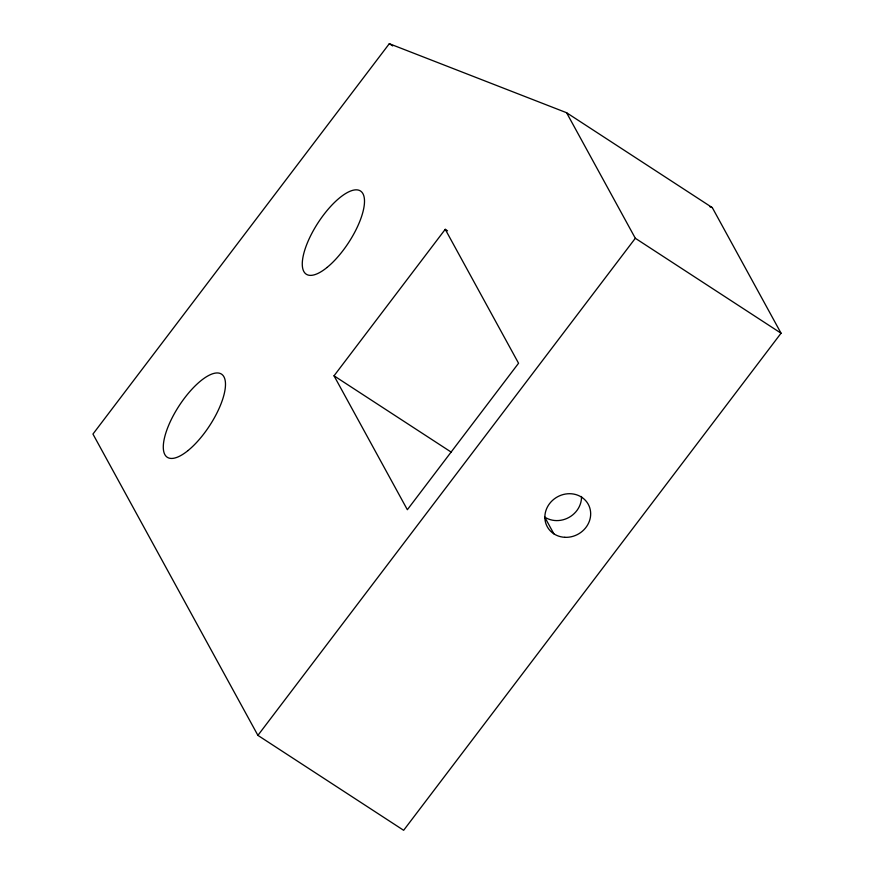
<?xml version="1.0" encoding="UTF-8"?>
<svg xmlns="http://www.w3.org/2000/svg" width="874" height="874" viewBox="0 0 874 874"><rect width="100%" height="100%" fill="white"/><g stroke="black" fill="none" stroke-linecap="round" stroke-linejoin="round"><path stroke-width="1.31" d="M389.312 43.7L92.95 434.061L257.906 735.373L403.646 830.3L781.05 333.202L712.321 207.651L566.581 112.724L389.312 43.7L392.732 45.929M445.237 229.327L518.555 363.245L407.35 509.717L334.032 375.809L445.237 229.327L447.521 230.812M257.906 735.373L635.322 238.274L566.581 112.724M709.786 206.668L712.321 207.651M635.322 238.274L781.05 333.202M334.032 375.809L451.312 452.186M553.865 533.828L544.699 517.091A23.369 21.337 -28.7 0 0 569.061 517.375A23.369 21.337 -28.7 0 0 581.505 496.476M327.051 267.455A49.654 18.212 -56.9 0 0 362.928 193.689A49.654 18.212 -56.9 0 0 310.183 236.646A49.654 18.212 -56.9 0 0 327.051 267.455M564.833 537.313A23.369 21.337 -28.7 0 0 588.912 505.598A23.369 21.337 -28.7 0 0 549.549 503.653A23.369 21.337 -28.7 0 0 564.833 537.313M188.041 450.547A49.654 18.212 -56.9 0 0 223.919 376.792A49.654 18.212 -56.9 0 0 171.184 419.749A49.654 18.212 -56.9 0 0 188.041 450.547"/></g></svg>
